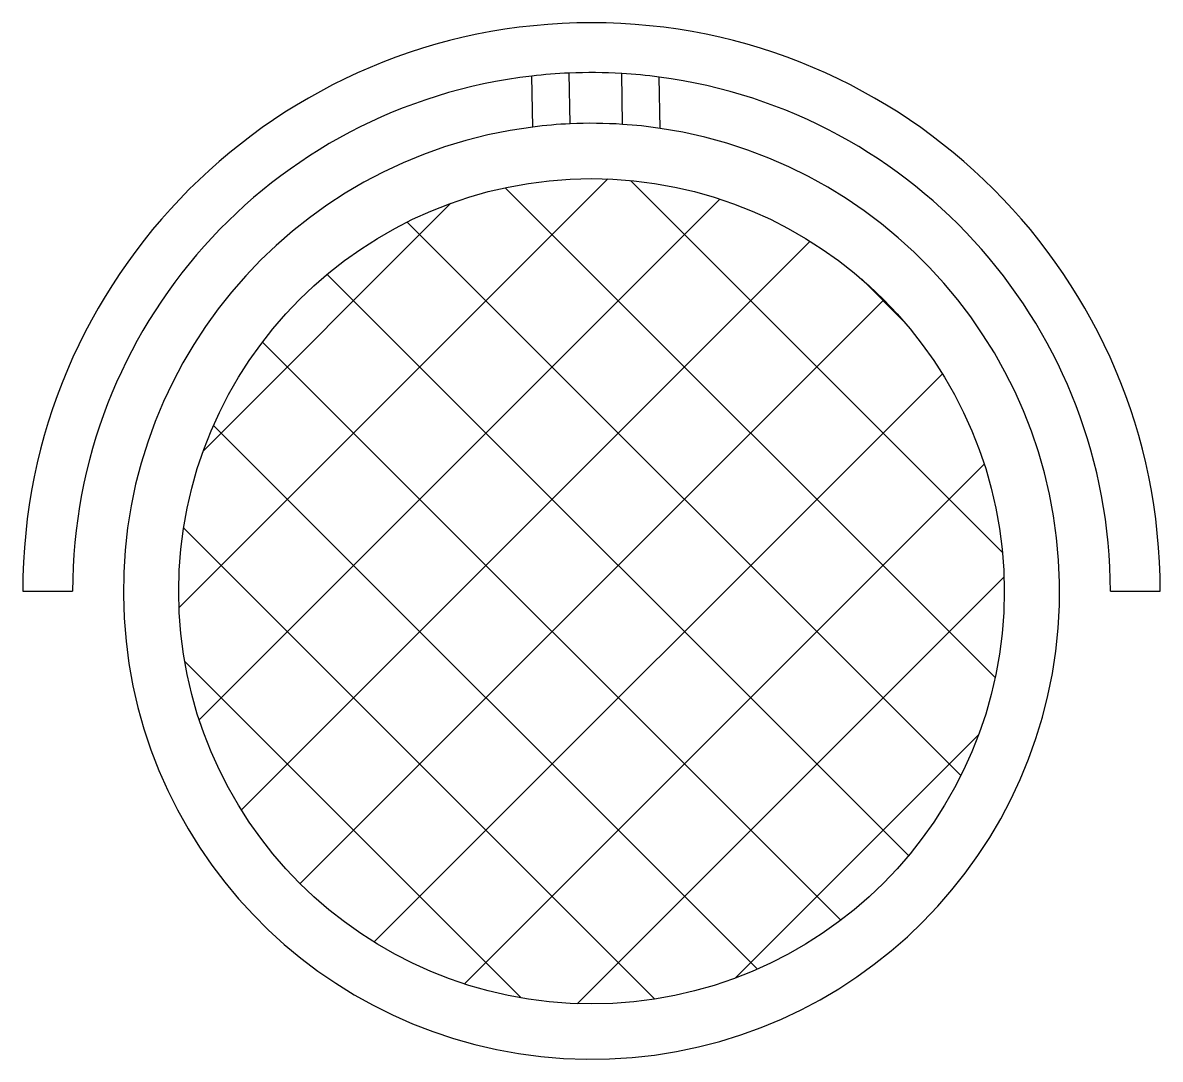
# Model space of a CAD drawing. Extents: x 6.859 to 7.467, y 8.328 to 8.881.
import ezdxf

# ---------------------------------------------------------------- set-up
doc = ezdxf.new("R2010")
doc.units = 0
doc.layers.get('0').update_dxf_attribs({"linetype": 'CONTINUOUS'})

# ---------------------------------------------------------------- blocks, each defined once
blk = doc.blocks.new('*X0')
at = {"color": 0}
for p, q in [((6.94254, 8.56889), (7.17148, 8.79782)), ((7.38229, 8.59832), (7.1836, 8.79701)), ((7.37841, 8.53149), (7.11677, 8.79313)), ((6.95331, 8.50895), (7.23142, 8.78705)), ((6.95554, 8.6526), (7.08777, 8.78482)), ((7.36008, 8.47911), (7.06439, 8.7748)), ((6.97584, 8.46077), (7.2796, 8.76452)), ((7.33213, 8.43635), (7.02163, 8.74685)), ((7.32949, 8.72183), (7.30711, 8.74422)), ((7.00719, 8.42141), (7.31896, 8.73317)), ((7.29594, 8.40183), (6.9871, 8.71067)), ((7.04667, 8.39017), (7.35019, 8.69369)), ((7.25139, 8.37567), (6.96095, 8.66611)), ((7.09499, 8.36779), (7.37258, 8.64537)), ((7.19665, 8.3597), (6.94498, 8.61137)), ((7.15514, 8.35723), (7.38314, 8.58522)), ((7.12534, 8.3603), (6.94558, 8.54006)), ((7.23948, 8.37085), (7.36951, 8.50089))]:
    blk.add_line(p, q, dxfattribs=at)

msp = doc.modelspace()

# ---------------------------------------------------------------- linework, layer by layer
at = {"color": 0}
for p, q in [((7.13148, 8.82557), (7.131, 8.85279)), ((7.15145, 8.82728), (7.15098, 8.85437)), ((7.17943, 8.82699), (7.17895, 8.85415)), ((7.19947, 8.82484), (7.19899, 8.85225)), ((6.85909, 8.57754), (6.88574, 8.57754)), ((7.4399, 8.57754), (7.46655, 8.57754))]:
    msp.add_line(p, q, dxfattribs=at)
msp.add_circle((7.16282, 8.57754), 0.22045, dxfattribs=at)
for radius, start, end in [(0.30373, 0, 180), (0.27708, 96.59424, 180), (0.27708, 92.44986, 96.59424), (0.27708, 86.66231, 92.44986), (0.27708, 82.49962, 86.66231), (0.27708, 0, 82.49962), (0.25, 92.6067, 97.20225), (0.25, 86.19112, 92.6067), (0.25, 81.57057, 86.19112), (0.25, 97.20225, 81.57057)]:
    msp.add_arc((7.16282, 8.57754), radius, start, end, dxfattribs=at)

# ---------------------------------------------------------------- block references
msp.add_blockref('*X0', (0, 0), dxfattribs=at)

doc.saveas('drawing.dxf')
